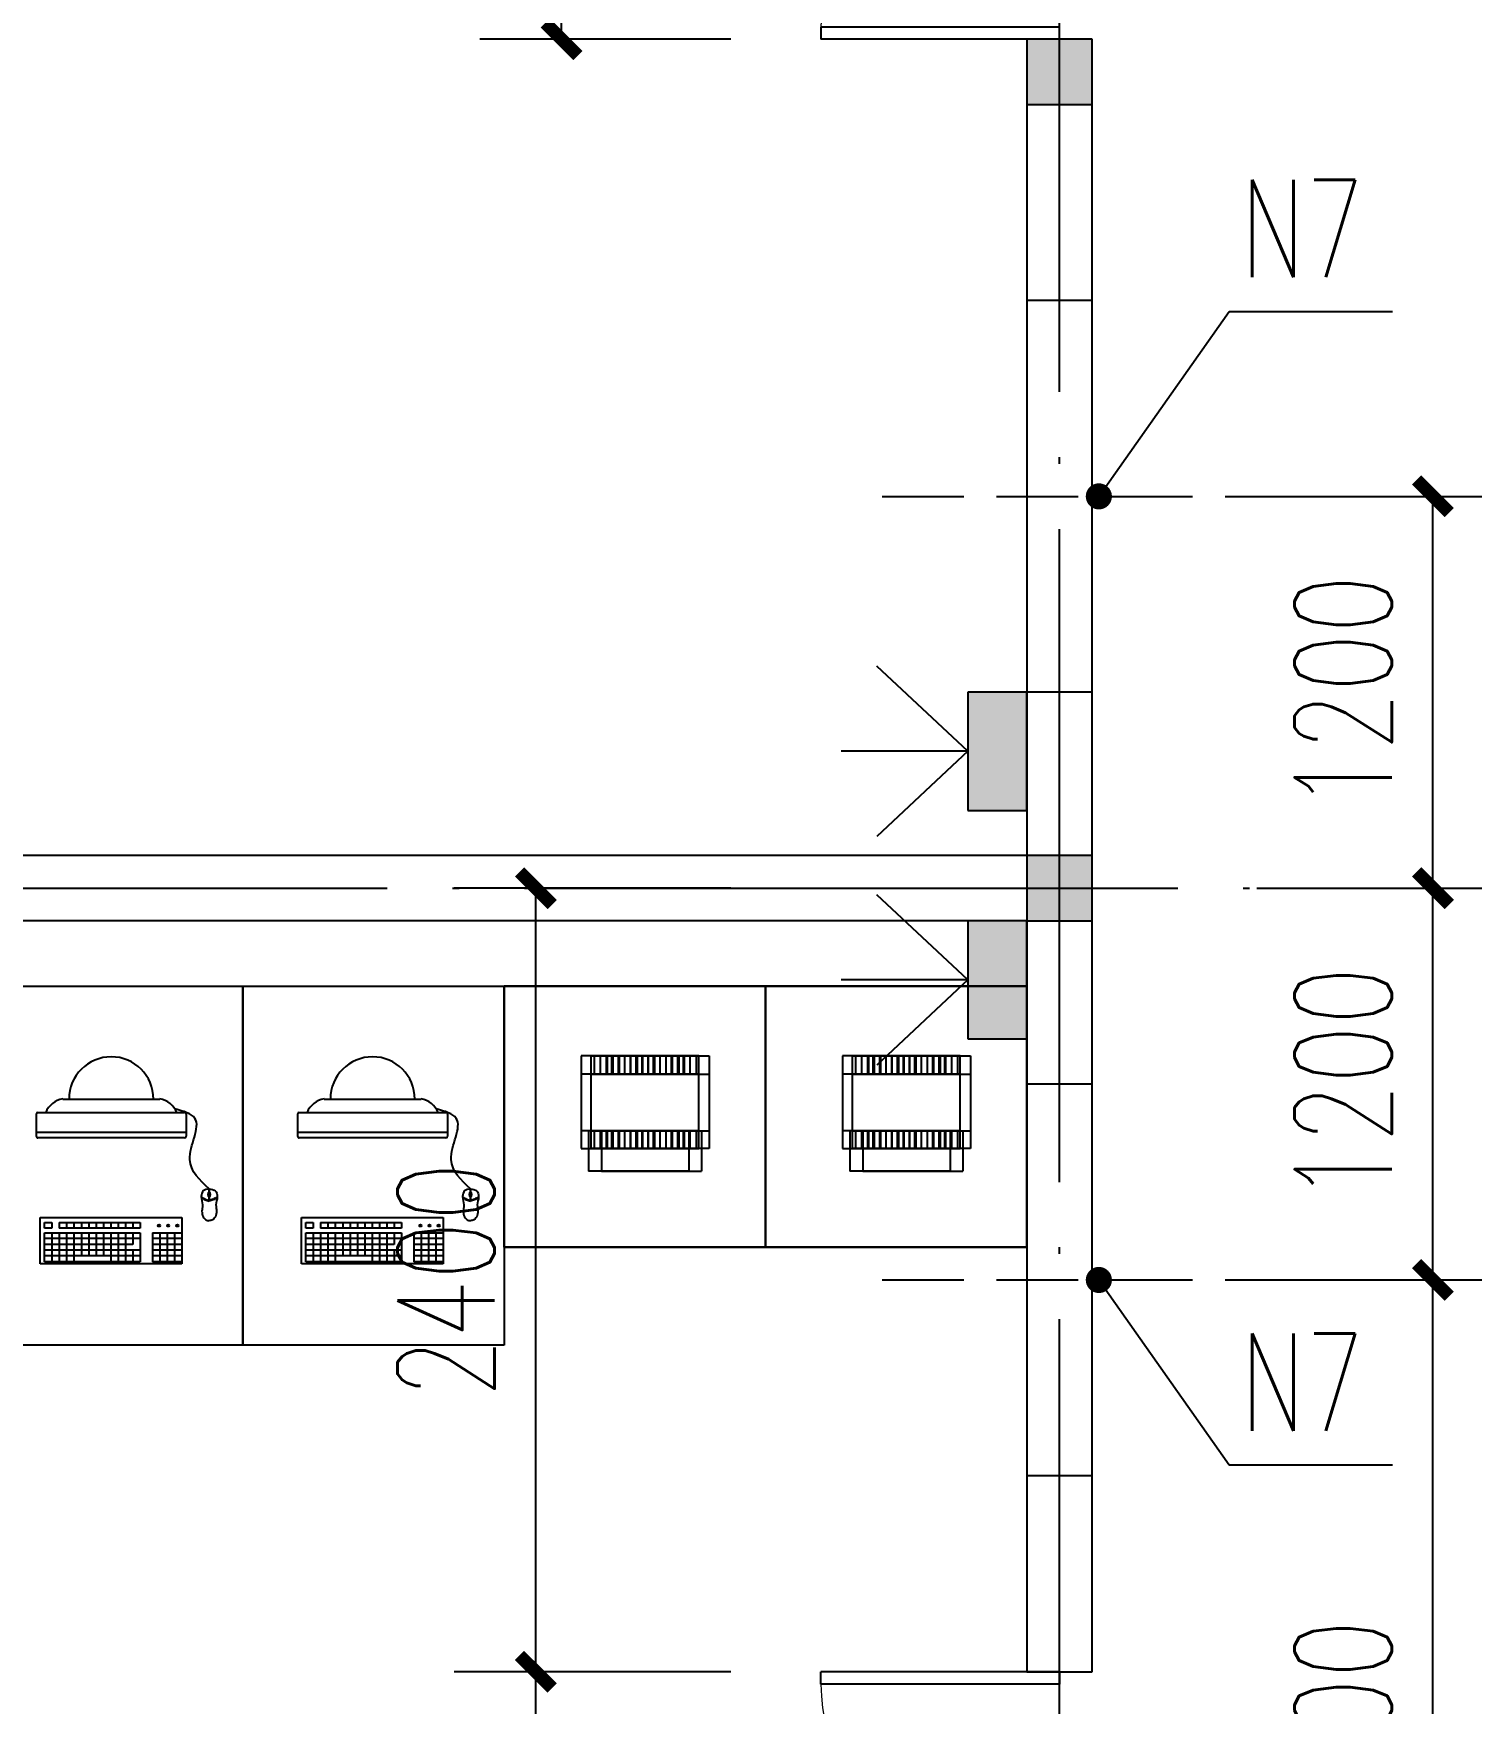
# Model space of a CAD drawing. Extents: x -93062 to 326984, y -142534 to 91021.
# Drawn here: x 33277 to 37679, y 51375 to 56490 of the extents above; entities that cross this region are included whole.
import ezdxf

# ---------------------------------------------------------------- set-up
doc = ezdxf.new("R2010")
doc.units = 0
doc.header["$LTSCALE"] = 1000
doc.header["$MEASUREMENT"] = 0
doc.linetypes.add('DASH', pattern=[0.35, 0.25, -0.1])
doc.linetypes.add('DOTE', pattern=[2.42, 2, -0.2, 0.02, -0.2])
doc.layers.get('0').update_dxf_attribs({"color": 8})
doc.layers.get('Defpoints').update_dxf_attribs({"color": 8})
for name, color, linetype in [('-人员定位', 6, 'Continuous'), ('CENTRE LINE', 8, 'DOTE'), ('COLUMN', 8, 'Continuous'), ('DOTE', 8, 'DOTE'), ('EQUIPMENT', 8, 'Continuous'), ('HOLE', 8, 'Continuous'), ('PUB_DIM', 8, 'Continuous'), ('PUB_HATCH', 8, 'Continuous'), ('PUB_TEXT', 8, 'Continuous'), ('WALL', 8, 'Continuous'), ('WINDOW', 8, 'Continuous'), ('WINDOW_TEXT', 8, 'Continuous')]:
    doc.layers.add(name, color=color, linetype=linetype)
doc.styles.add('_TCH_DIM', font='SIMPLEX', dxfattribs={"bigfont": 'GBCBIG'})
doc.styles.add('_TCH_DIM_T3', font='SIMPLEX', dxfattribs={"width": 0.705882, "bigfont": 'GBCBIG'})
doc.styles.add('_TCH_WINDOW', font='SIMPLEX', dxfattribs={"bigfont": 'GBCBIG'})
doc.dimstyles.new('_TCH_ARCH&&100', dxfattribs={"dimtxt": 297.5, "dimasz": 100, "dimexe": 250, "dimexo": 300, "dimgap": 126.25, "dimtad": 1, "dimdec": 0, "dimzin": 0, "dimdsep": 46, "dimtxsty": '_TCH_DIM_T3', "dimblk": 'ARCHTICK', "dimcen": 0.09, "dimazin": 2, "dimtfac": 1, "dimtdec": 0, "dimtix": 1, "dimtmove": 2, "dimatfit": 3, "dimfxl": 1, "dimtolj": 1, "dimtzin": 0, "dimarcsym": 0})

# ---------------------------------------------------------------- blocks, each defined once
blk = doc.blocks.new('A$C31CF031A')
at = {"layer": 'EQUIPMENT', "ltscale": 100}
for p, q in [((7250, 6700), (8050, 6700)), ((8050, 5600), (8050, 6700)), ((8050, 6700), (8850, 6700)), ((8050, 6700), (8050, 5600)), ((8850, 6700), (8850, 5600)), ((8050, 5600), (7250, 5600)), ((8850, 5600), (8050, 5600))]:
    blk.add_line(p, q, dxfattribs=at)
at = {"layer": 'EQUIPMENT'}
for p, q in [((8850, 5900), (8850, 6700)), ((8850, 6700), (9650, 6700)), ((9650, 6700), (8850, 6700)), ((8850, 6700), (8850, 5900)), ((9650, 5900), (9650, 6700)), ((9650, 6700), (10450, 6700)), ((10450, 6700), (9650, 6700)), ((9650, 6700), (9650, 5900)), ((9650, 6700), (9650, 5900)), ((9650, 5900), (9650, 6700)), ((10450, 6700), (10450, 5900)), ((10450, 5900), (10450, 6700)), ((9085.5, 6486.2), (9085.5, 6202.6)), ((9445.9, 6486.2), (9085.5, 6486.2)), ((9116.3, 6202.6), (9116.3, 6486.2)), ((9116.3, 6486.2), (9476.6, 6486.2)), ((9124.6, 6485.1), (9124.6, 6430.8)), ((9143.8, 6485.1), (9143.8, 6430.8)), ((9161.7, 6485.1), (9161.7, 6430.8)), ((9164.4, 6485.1), (9164.4, 6430.8)), ((9178.3, 6485.1), (9178.3, 6430.8)), ((9182.3, 6485.1), (9182.3, 6430.8)), ((9198.7, 6485.1), (9198.7, 6430.8)), ((9201.4, 6485.1), (9201.4, 6430.8)), ((9217.8, 6485.1), (9217.8, 6430.8)), ((9218, 6485.1), (9218, 6430.8)), ((9235.7, 6485.1), (9235.7, 6430.8)), ((9235.9, 6485.1), (9235.9, 6430.8)), ((9252.3, 6485.1), (9252.3, 6430.8)), ((9256.3, 6485.1), (9256.3, 6430.8)), ((9271.4, 6485.1), (9271.4, 6430.8)), ((9272.9, 6485.1), (9272.9, 6430.8)), ((9289.3, 6485.1), (9289.3, 6430.8)), ((9290.7, 6485.1), (9290.7, 6430.8)), ((9305.9, 6485.1), (9305.9, 6430.8)), ((9309.9, 6485.1), (9309.9, 6430.8)), ((9326.3, 6485.1), (9326.3, 6430.8)), ((9326.5, 6485.1), (9326.5, 6430.8)), ((9344.2, 6485.1), (9344.2, 6430.8)), ((9344.4, 6485.1), (9344.4, 6430.8)), ((9360.8, 6485.1), (9360.8, 6430.8)), ((9363.5, 6485.1), (9363.5, 6430.8)), ((9379.9, 6485.1), (9379.9, 6430.8)), ((9383.9, 6485.1), (9383.9, 6430.8)), ((9397.8, 6485.1), (9397.8, 6430.8)), ((9400.5, 6485.1), (9400.5, 6430.8)), ((9418.4, 6485.1), (9418.4, 6430.8)), ((9437.5, 6485.1), (9437.5, 6430.8)), ((9445.9, 6202.6), (9445.9, 6486.2)), ((9476.6, 6486.2), (9476.6, 6202.6)), ((9885.5, 6486.2), (9885.5, 6202.6)), ((10245.9, 6486.2), (9885.5, 6486.2)), ((9916.3, 6202.6), (9916.3, 6486.2)), ((9916.3, 6486.2), (10276.6, 6486.2)), ((9924.6, 6485.1), (9924.6, 6430.8)), ((9943.8, 6485.1), (9943.8, 6430.8)), ((9961.7, 6485.1), (9961.7, 6430.8)), ((9964.4, 6485.1), (9964.4, 6430.8)), ((9978.3, 6485.1), (9978.3, 6430.8)), ((9982.3, 6485.1), (9982.3, 6430.8)), ((9998.7, 6485.1), (9998.7, 6430.8)), ((10001.4, 6485.1), (10001.4, 6430.8)), ((10017.8, 6485.1), (10017.8, 6430.8)), ((10018, 6485.1), (10018, 6430.8)), ((10035.7, 6485.1), (10035.7, 6430.8)), ((10035.9, 6485.1), (10035.9, 6430.8)), ((10052.3, 6485.1), (10052.3, 6430.8)), ((10056.3, 6485.1), (10056.3, 6430.8)), ((10071.4, 6485.1), (10071.4, 6430.8)), ((10072.9, 6485.1), (10072.9, 6430.8)), ((10089.3, 6485.1), (10089.3, 6430.8)), ((10090.7, 6485.1), (10090.7, 6430.8)), ((10105.9, 6485.1), (10105.9, 6430.8)), ((10109.9, 6485.1), (10109.9, 6430.8)), ((10126.3, 6485.1), (10126.3, 6430.8)), ((10126.5, 6485.1), (10126.5, 6430.8)), ((10144.2, 6485.1), (10144.2, 6430.8)), ((10144.4, 6485.1), (10144.4, 6430.8)), ((10160.8, 6485.1), (10160.8, 6430.8)), ((10163.5, 6485.1), (10163.5, 6430.8)), ((10179.9, 6485.1), (10179.9, 6430.8)), ((10183.9, 6485.1), (10183.9, 6430.8)), ((10197.8, 6485.1), (10197.8, 6430.8)), ((10200.5, 6485.1), (10200.5, 6430.8)), ((10218.4, 6485.1), (10218.4, 6430.8)), ((10237.5, 6485.1), (10237.5, 6430.8)), ((10245.9, 6202.6), (10245.9, 6486.2)), ((10276.6, 6486.2), (10276.6, 6202.6)), ((9445.9, 6430.5), (9085.5, 6430.5)), ((9116.3, 6430.5), (9476.6, 6430.5)), ((10245.9, 6430.5), (9885.5, 6430.5)), ((9916.3, 6430.5), (10276.6, 6430.5)), ((7498.3, 6354.2), (7795.3, 6354.2)), ((8298.3, 6354.2), (8595.3, 6354.2)), ((7417.1, 6307.9), (7417.1, 6240.3)), ((7422.1, 6312.9), (7871.4, 6312.9)), ((7876.4, 6307.9), (7876.4, 6240.3)), ((8217.1, 6307.9), (8217.1, 6240.3)), ((8222.1, 6312.9), (8671.4, 6312.9)), ((8676.4, 6307.9), (8676.4, 6240.3)), ((7417.1, 6252.2), (7876.4, 6252.2)), ((8217.1, 6252.2), (8676.4, 6252.2)), ((9445.9, 6257), (9085.5, 6257)), ((9108.1, 6257), (9108.1, 6133.7)), ((9116.3, 6257), (9476.6, 6257)), ((9124.6, 6257), (9124.6, 6202.6)), ((9143.8, 6257), (9143.8, 6202.6)), ((9147.8, 6257), (9147.8, 6133.7)), ((9161.7, 6257), (9161.7, 6202.6)), ((9164.4, 6257), (9164.4, 6202.6)), ((9178.3, 6257), (9178.3, 6202.6)), ((9182.3, 6257), (9182.3, 6202.6)), ((9198.7, 6257), (9198.7, 6202.6)), ((9201.4, 6257), (9201.4, 6202.6)), ((9217.8, 6257), (9217.8, 6202.6)), ((9218, 6257), (9218, 6202.6)), ((9235.7, 6257), (9235.7, 6202.6)), ((9235.9, 6257), (9235.9, 6202.6)), ((9252.3, 6257), (9252.3, 6202.6)), ((9256.3, 6257), (9256.3, 6202.6)), ((9271.4, 6257), (9271.4, 6202.6)), ((9272.9, 6257), (9272.9, 6202.6)), ((9289.3, 6257), (9289.3, 6202.6)), ((9290.7, 6257), (9290.7, 6202.6)), ((9305.9, 6257), (9305.9, 6202.6)), ((9309.9, 6257), (9309.9, 6202.6)), ((9326.3, 6257), (9326.3, 6202.6)), ((9326.5, 6257), (9326.5, 6202.6)), ((9344.2, 6257), (9344.2, 6202.6)), ((9344.4, 6257), (9344.4, 6202.6)), ((9360.8, 6257), (9360.8, 6202.6)), ((9363.5, 6257), (9363.5, 6202.6)), ((9379.9, 6257), (9379.9, 6202.6)), ((9383.9, 6257), (9383.9, 6202.6)), ((9397.8, 6257), (9397.8, 6202.6)), ((9400.5, 6257), (9400.5, 6202.6)), ((9414.4, 6257), (9414.4, 6133.7)), ((9418.4, 6257), (9418.4, 6202.6)), ((9437.5, 6257), (9437.5, 6202.6)), ((9454.1, 6257), (9454.1, 6133.7)), ((10245.9, 6257), (9885.5, 6257)), ((9908.1, 6257), (9908.1, 6133.7)), ((9916.3, 6257), (10276.6, 6257)), ((9924.6, 6257), (9924.6, 6202.6)), ((9943.8, 6257), (9943.8, 6202.6)), ((9947.8, 6257), (9947.8, 6133.7)), ((9961.7, 6257), (9961.7, 6202.6)), ((9964.4, 6257), (9964.4, 6202.6)), ((9978.3, 6257), (9978.3, 6202.6)), ((9982.3, 6257), (9982.3, 6202.6)), ((9998.7, 6257), (9998.7, 6202.6)), ((10001.4, 6257), (10001.4, 6202.6)), ((10017.8, 6257), (10017.8, 6202.6)), ((10018, 6257), (10018, 6202.6)), ((10035.7, 6257), (10035.7, 6202.6)), ((10035.9, 6257), (10035.9, 6202.6)), ((10052.3, 6257), (10052.3, 6202.6)), ((10056.3, 6257), (10056.3, 6202.6)), ((10071.4, 6257), (10071.4, 6202.6)), ((10072.9, 6257), (10072.9, 6202.6)), ((10089.3, 6257), (10089.3, 6202.6)), ((10090.7, 6257), (10090.7, 6202.6)), ((10105.9, 6257), (10105.9, 6202.6)), ((10109.9, 6257), (10109.9, 6202.6)), ((10126.3, 6257), (10126.3, 6202.6)), ((10126.5, 6257), (10126.5, 6202.6)), ((10144.2, 6257), (10144.2, 6202.6)), ((10144.4, 6257), (10144.4, 6202.6)), ((10160.8, 6257), (10160.8, 6202.6)), ((10163.5, 6257), (10163.5, 6202.6)), ((10179.9, 6257), (10179.9, 6202.6)), ((10183.9, 6257), (10183.9, 6202.6)), ((10197.8, 6257), (10197.8, 6202.6)), ((10200.5, 6257), (10200.5, 6202.6)), ((10214.4, 6257), (10214.4, 6133.7)), ((10218.4, 6257), (10218.4, 6202.6)), ((10237.5, 6257), (10237.5, 6202.6)), ((10254.1, 6257), (10254.1, 6133.7)), ((7871.4, 6235.3), (7422.1, 6235.3)), ((8671.4, 6235.3), (8222.1, 6235.3)), ((9085.5, 6202.6), (9445.9, 6202.6)), ((9476.6, 6202.6), (9116.3, 6202.6)), ((9885.5, 6202.6), (10245.9, 6202.6)), ((10276.6, 6202.6), (9916.3, 6202.6)), ((9414.4, 6133.7), (9108.1, 6133.7)), ((9147.8, 6133.7), (9454.1, 6133.7)), ((10214.4, 6133.7), (9908.1, 6133.7)), ((9947.8, 6133.7), (10254.1, 6133.7)), ((7946.2, 6070), (7946.2, 6078.5)), ((7946.2, 6043.5), (7946.2, 6053.3)), ((7947.2, 6070), (7947.2, 6078.5)), ((7947.2, 6043.5), (7947.2, 6053.3)), ((8746.2, 6070), (8746.2, 6078.5)), ((8746.2, 6043.5), (8746.2, 6053.3)), ((8747.2, 6070), (8747.2, 6078.5)), ((8747.2, 6043.5), (8747.2, 6053.3)), ((7428.8, 5991.8), (7863.3, 5991.8)), ((7428.8, 5849.1), (7428.8, 5991.8)), ((7863.3, 5991.8), (7863.3, 5849.1)), ((8228.8, 5991.8), (8663.3, 5991.8)), ((8228.8, 5849.1), (8228.8, 5991.8)), ((8663.3, 5991.8), (8663.3, 5849.1)), ((7442.6, 5944.5), (7735.6, 5944.5)), ((7442.6, 5855.7), (7442.6, 5944.5)), ((7442.7, 5958.3), (7442.7, 5976.1)), ((7442.7, 5976.1), (7465.1, 5976.1)), ((7465.1, 5958.3), (7442.7, 5958.3)), ((7465.1, 5976.1), (7465.1, 5958.3)), ((7465.1, 5944.5), (7465.1, 5855.7)), ((7487.6, 5976.1), (7487.6, 5958.3)), ((7487.6, 5976.1), (7735.6, 5976.1)), ((7735.6, 5958.3), (7487.6, 5958.3)), ((7487.6, 5944.5), (7487.6, 5855.7)), ((7510.2, 5976.1), (7510.2, 5958.3)), ((7510.2, 5944.5), (7510.2, 5855.7)), ((7532.7, 5976.1), (7532.7, 5958.3)), ((7532.7, 5944.5), (7532.7, 5855.7)), ((7555.3, 5976.1), (7555.3, 5958.3)), ((7555.3, 5944.5), (7555.3, 5873.4)), ((7577.8, 5976.1), (7577.8, 5958.3)), ((7577.8, 5944.5), (7577.8, 5873.4)), ((7600.4, 5976.1), (7600.4, 5958.3)), ((7600.4, 5944.5), (7600.4, 5873.4)), ((7622.9, 5976.1), (7622.9, 5958.3)), ((7622.9, 5944.5), (7622.9, 5873.4)), ((7645.4, 5976.1), (7645.4, 5958.3)), ((7645.4, 5944.5), (7645.4, 5855.7)), ((7668, 5976.1), (7668, 5958.3)), ((7668, 5944.5), (7668, 5855.7)), ((7735.6, 5958.3), (7680.3, 5958.3)), ((7690.5, 5976.1), (7690.5, 5958.3)), ((7690.5, 5944.5), (7690.5, 5855.7)), ((7713.1, 5976.1), (7713.1, 5958.3)), ((7713.1, 5944.5), (7713.1, 5908.9)), ((7735.6, 5976.1), (7735.6, 5958.3)), ((7735.6, 5976.1), (7735.6, 5958.3)), ((7735.6, 5944.5), (7735.6, 5855.7)), ((7735.6, 5944.5), (7735.6, 5855.7)), ((7735.6, 5944.5), (7735.6, 5855.7)), ((7773.1, 5944.5), (7863.3, 5944.5)), ((7773.1, 5944.5), (7773.1, 5855.7)), ((7773.1, 5944.5), (7863.3, 5944.5)), ((7795.7, 5944.5), (7795.7, 5855.7)), ((7818.2, 5944.5), (7818.2, 5855.7)), ((7840.8, 5944.5), (7840.8, 5855.7)), ((7863.3, 5944.5), (7863.3, 5855.7)), ((7863.3, 5944.5), (7863.3, 5855.7)), ((8242.6, 5944.5), (8535.6, 5944.5)), ((8242.6, 5855.7), (8242.6, 5944.5)), ((8242.7, 5958.3), (8242.7, 5976.1)), ((8242.7, 5976.1), (8265.1, 5976.1)), ((8265.1, 5958.3), (8242.7, 5958.3)), ((8265.1, 5976.1), (8265.1, 5958.3)), ((8265.1, 5944.5), (8265.1, 5855.7)), ((8287.6, 5976.1), (8287.6, 5958.3)), ((8287.6, 5976.1), (8535.6, 5976.1)), ((8535.6, 5958.3), (8287.6, 5958.3)), ((8287.6, 5944.5), (8287.6, 5855.7)), ((8310.2, 5976.1), (8310.2, 5958.3)), ((8310.2, 5944.5), (8310.2, 5855.7)), ((8332.7, 5976.1), (8332.7, 5958.3)), ((8332.7, 5944.5), (8332.7, 5855.7)), ((8355.3, 5976.1), (8355.3, 5958.3)), ((8355.3, 5944.5), (8355.3, 5873.4)), ((8377.8, 5976.1), (8377.8, 5958.3)), ((8377.8, 5944.5), (8377.8, 5873.4)), ((8400.4, 5976.1), (8400.4, 5958.3)), ((8400.4, 5944.5), (8400.4, 5873.4)), ((8422.9, 5976.1), (8422.9, 5958.3)), ((8422.9, 5944.5), (8422.9, 5873.4)), ((8445.4, 5976.1), (8445.4, 5958.3)), ((8445.4, 5944.5), (8445.4, 5855.7)), ((8468, 5976.1), (8468, 5958.3)), ((8468, 5944.5), (8468, 5855.7)), ((8535.6, 5958.3), (8480.3, 5958.3)), ((8490.5, 5976.1), (8490.5, 5958.3)), ((8490.5, 5944.5), (8490.5, 5855.7)), ((8513.1, 5976.1), (8513.1, 5958.3)), ((8513.1, 5944.5), (8513.1, 5908.9)), ((8535.6, 5976.1), (8535.6, 5958.3)), ((8535.6, 5976.1), (8535.6, 5958.3)), ((8535.6, 5944.5), (8535.6, 5855.7)), ((8535.6, 5944.5), (8535.6, 5855.7)), ((8535.6, 5944.5), (8535.6, 5855.7)), ((8573.1, 5944.5), (8663.3, 5944.5)), ((8573.1, 5944.5), (8573.1, 5855.7)), ((8573.1, 5944.5), (8663.3, 5944.5)), ((8595.7, 5944.5), (8595.7, 5855.7)), ((8618.2, 5944.5), (8618.2, 5855.7)), ((8640.8, 5944.5), (8640.8, 5855.7)), ((8663.3, 5944.5), (8663.3, 5855.7)), ((8663.3, 5944.5), (8663.3, 5855.7)), ((7735.6, 5926.7), (7442.6, 5926.7)), ((7713.1, 5908.9), (7442.6, 5908.9)), ((7735.6, 5891.2), (7442.6, 5891.2)), ((7713.1, 5891.2), (7713.1, 5855.7)), ((7863.3, 5926.7), (7773.1, 5926.7)), ((7863.3, 5908.9), (7773.1, 5908.9)), ((7863.3, 5891.2), (7773.1, 5891.2)), ((8535.6, 5926.7), (8242.6, 5926.7)), ((8513.1, 5908.9), (8242.6, 5908.9)), ((8535.6, 5891.2), (8242.6, 5891.2)), ((8513.1, 5891.2), (8513.1, 5855.7)), ((8663.3, 5926.7), (8573.1, 5926.7)), ((8663.3, 5908.9), (8573.1, 5908.9)), ((8663.3, 5891.2), (8573.1, 5891.2)), ((9650, 5900), (8850, 5900)), ((8850, 5900), (9650, 5900)), ((10450, 5900), (9650, 5900)), ((9650, 5900), (10450, 5900)), ((7863.3, 5849.1), (7428.8, 5849.1)), ((7735.6, 5873.4), (7442.6, 5873.4)), ((7735.6, 5855.7), (7442.6, 5855.7)), ((7863.3, 5873.4), (7773.1, 5873.4)), ((7863.3, 5855.7), (7773.1, 5855.7)), ((8663.3, 5849.1), (8228.8, 5849.1)), ((8535.6, 5873.4), (8242.6, 5873.4)), ((8535.6, 5855.7), (8242.6, 5855.7)), ((8663.3, 5873.4), (8573.1, 5873.4)), ((8663.3, 5855.7), (8573.1, 5855.7))]:
    blk.add_line(p, q, dxfattribs=at)
for centre in [(7793, 5966.4), (7821.1, 5966.4), (7849.1, 5966.4), (8593, 5966.4), (8621.1, 5966.4), (8649.1, 5966.4)]:
    blk.add_circle(centre, 3.1, dxfattribs=at)
for centre, radius, start, end in [((7646.8, 6354.2), 129.3, 0.0037, 180.0037), ((8446.8, 6354.2), 129.3, 0.0037, 180.0037), ((7507.6, 6289.2), 65.7, 98.0752, 158.8803), ((7786, 6289.2), 65.7, 21.1197, 81.9248), ((8307.6, 6289.2), 65.7, 98.0752, 158.8803), ((8586, 6289.2), 65.7, 21.1197, 81.9248), ((7422.1, 6307.9), 5, 90, 180), ((7871.4, 6307.9), 5, 0, 90), ((8222.1, 6307.9), 5, 90, 180), ((8671.4, 6307.9), 5, 0, 90), ((7422.1, 6240.3), 5, 180, 270.0037), ((7871.4, 6240.3), 5, 270.0037, 0), ((8222.1, 6240.3), 5, 180, 270.0037), ((8671.4, 6240.3), 5, 270.0037, 0)]:
    blk.add_arc(centre, radius, start, end, dxfattribs=at)
for centre, major_axis in [((7946.7, 6061.6), (0, 8.48)), ((7946.7, 6061.6), (0, 3.81)), ((8746.7, 6061.6), (0, 8.48)), ((8746.7, 6061.6), (0, 3.81))]:
    blk.add_ellipse(centre, major_axis=major_axis, ratio=0.331977, dxfattribs=at)
for points in [[(7946.7, 6078.6), (7887.2, 6169.2), (7902.9, 6295), (7841.9, 6323.7)], [(8746.7, 6078.6), (8687.2, 6169.2), (8702.9, 6295), (8641.9, 6323.7)], [(7946.7, 6078.6), (7928.4, 6072.9), (7922.4, 6055.7), (7926.1, 6029.8), (7924.9, 6015.6), (7926.3, 5997.6), (7936.4, 5984.3), (7946.7, 5981.1)], [(7922.4, 6054.7), (7934.6, 6047.5), (7946.2, 6043.5)], [(7922.4, 6052.4), (7934.6, 6045.2), (7946.7, 6041.1)], [(7946.7, 6078.6), (7965.1, 6072.9), (7971.1, 6055.7), (7967.4, 6029.8), (7968.6, 6015.6), (7967.2, 5997.6), (7957, 5984.3), (7946.7, 5981.1)], [(7971, 6052.4), (7958.9, 6045.2), (7946.7, 6041.1)], [(7971, 6054.7), (7958.9, 6047.5), (7947.2, 6043.5)], [(8746.7, 6078.6), (8728.4, 6072.9), (8722.4, 6055.7), (8726.1, 6029.8), (8724.9, 6015.6), (8726.3, 5997.6), (8736.4, 5984.3), (8746.7, 5981.1)], [(8722.4, 6054.7), (8734.6, 6047.5), (8746.2, 6043.5)], [(8722.4, 6052.4), (8734.6, 6045.2), (8746.7, 6041.1)], [(8746.7, 6078.6), (8765.1, 6072.9), (8771.1, 6055.7), (8767.4, 6029.8), (8768.6, 6015.6), (8767.2, 5997.6), (8757, 5984.3), (8746.7, 5981.1)], [(8771, 6052.4), (8758.9, 6045.2), (8746.7, 6041.1)], [(8771, 6054.7), (8758.9, 6047.5), (8747.2, 6043.5)]]:
    blk.add_spline(points, degree=3, dxfattribs=at)
blk = doc.blocks.new('_ArchTick')
at = {"color": 0, "linetype": 'ByBlock', "const_width": 0.4}
blk.add_lwpolyline([(-0.5, -0.5), (0.5, 0.5)], dxfattribs=at)
blk = doc.blocks.new('*D416')
at = {"layer": 'Defpoints', "color": 0, "transparency": 16777216}
for p in [(36722.2, 55072.1), (37561.1, 55072.1), (36722.2, 53872.1)]:
    blk.add_point(p, dxfattribs=at)
at = {"layer": 'HOLE', "color": 0, "lineweight": -2, "transparency": 16777216}
for p, q in [((37022.2, 55072.1), (37811.1, 55072.1)), ((37561.1, 53872.1), (37561.1, 55072.1)), ((37022.2, 53872.1), (37811.1, 53872.1))]:
    blk.add_line(p, q, dxfattribs=at)
at = {"layer": 'HOLE', "color": 0, "lineweight": -2, "transparency": 16777216, "xscale": 100, "yscale": 100, "zscale": 100}
for p, rotation in [((37561.1, 55072.1), 90), ((37561.1, 53872.1), 270)]:
    blk.add_blockref('_ArchTick', p, dxfattribs=dict(at, rotation=rotation))
at = {"layer": 'HOLE', "color": 0, "transparency": 16777216, "insert": (37286.1, 54472.1), "char_height": 297.5, "attachment_point": 5, "rotation": 90, "style": '_TCH_DIM_T3'}
blk.add_mtext('\\A1;1200', dxfattribs=at)
blk = doc.blocks.new('*D417')
at = {"layer": 'Defpoints', "color": 0, "transparency": 16777216}
for p in [(36722.2, 53872.1), (37561.1, 53872.1), (36722.2, 52672.1)]:
    blk.add_point(p, dxfattribs=at)
at = {"layer": 'HOLE', "color": 0, "lineweight": -2, "transparency": 16777216}
for p, q in [((37022.2, 53872.1), (37811.1, 53872.1)), ((37561.1, 52672.1), (37561.1, 53872.1)), ((37022.2, 52672.1), (37811.1, 52672.1))]:
    blk.add_line(p, q, dxfattribs=at)
at = {"layer": 'HOLE', "color": 0, "lineweight": -2, "transparency": 16777216, "xscale": 100, "yscale": 100, "zscale": 100}
for p, rotation in [((37561.1, 53872.1), 90), ((37561.1, 52672.1), 270)]:
    blk.add_blockref('_ArchTick', p, dxfattribs=dict(at, rotation=rotation))
at = {"layer": 'HOLE', "color": 0, "transparency": 16777216, "insert": (37286.1, 53272.1), "char_height": 297.5, "attachment_point": 5, "rotation": 90, "style": '_TCH_DIM_T3'}
blk.add_mtext('\\A1;1200', dxfattribs=at)
blk = doc.blocks.new('*D418')
at = {"layer": 'Defpoints', "color": 0, "transparency": 16777216}
for p in [(36722.2, 52672.1), (37561.1, 52672.1), (36722.2, 49872.1)]:
    blk.add_point(p, dxfattribs=at)
at = {"layer": 'HOLE', "color": 0, "lineweight": -2, "transparency": 16777216}
for p, q in [((37022.2, 52672.1), (37811.1, 52672.1)), ((37561.1, 49872.1), (37561.1, 52672.1)), ((37022.2, 49872.1), (37811.1, 49872.1))]:
    blk.add_line(p, q, dxfattribs=at)
at = {"layer": 'HOLE', "color": 0, "lineweight": -2, "transparency": 16777216, "xscale": 100, "yscale": 100, "zscale": 100}
for p, rotation in [((37561.1, 52672.1), 90), ((37561.1, 49872.1), 270)]:
    blk.add_blockref('_ArchTick', p, dxfattribs=dict(at, rotation=rotation))
at = {"layer": 'HOLE', "color": 0, "transparency": 16777216, "insert": (37286.1, 51272.1), "char_height": 297.5, "attachment_point": 5, "rotation": 90, "style": '_TCH_DIM_T3'}
blk.add_mtext('\\A1;2800', dxfattribs=at)
blk = doc.blocks.new('*D1364')
at = {"layer": 'Defpoints', "color": 0, "transparency": 16777216}
for p in [(34815, 51472.1), (35711.8, 51472.1), (35711.8, 49972.1)]:
    blk.add_point(p, dxfattribs=at)
at = {"layer": 'PUB_DIM', "color": 0, "lineweight": -2, "transparency": 16777216}
for p, q in [((35411.8, 51472.1), (34565, 51472.1)), ((34815, 49972.1), (34815, 51472.1)), ((35411.8, 49972.1), (34565, 49972.1))]:
    blk.add_line(p, q, dxfattribs=at)
at = {"layer": 'PUB_DIM', "color": 0, "lineweight": -2, "transparency": 16777216, "xscale": 100, "yscale": 100, "zscale": 100}
for p, rotation in [((34815, 51472.1), 90), ((34815, 49972.1), 270)]:
    blk.add_blockref('_ArchTick', p, dxfattribs=dict(at, rotation=rotation))
at = {"layer": 'PUB_DIM', "color": 0, "transparency": 16777216, "insert": (34540, 50722.1), "char_height": 297.5, "attachment_point": 5, "rotation": 90, "style": '_TCH_DIM_T3'}
blk.add_mtext('\\A1;1500', dxfattribs=at)
blk = doc.blocks.new('*D1365')
at = {"layer": 'Defpoints', "color": 0, "transparency": 16777216}
for p in [(34815, 53872.1), (35711.8, 53872.1), (35711.8, 51472.1)]:
    blk.add_point(p, dxfattribs=at)
at = {"layer": 'PUB_DIM', "color": 0, "lineweight": -2, "transparency": 16777216}
for p, q in [((35411.8, 53872.1), (34565, 53872.1)), ((34815, 51472.1), (34815, 53872.1)), ((35411.8, 51472.1), (34565, 51472.1))]:
    blk.add_line(p, q, dxfattribs=at)
at = {"layer": 'PUB_DIM', "color": 0, "lineweight": -2, "transparency": 16777216, "xscale": 100, "yscale": 100, "zscale": 100}
for p, rotation in [((34815, 53872.1), 90), ((34815, 51472.1), 270)]:
    blk.add_blockref('_ArchTick', p, dxfattribs=dict(at, rotation=rotation))
at = {"layer": 'PUB_DIM', "color": 0, "transparency": 16777216, "insert": (34540, 52672.1), "char_height": 297.5, "attachment_point": 5, "rotation": 90, "style": '_TCH_DIM_T3'}
blk.add_mtext('\\A1;2400', dxfattribs=at)
blk = doc.blocks.new('*D1366')
at = {"layer": 'Defpoints', "color": 0, "transparency": 16777216}
for p in [(34893.9, 57972.1), (35711.8, 57972.1), (35711.8, 56472.1)]:
    blk.add_point(p, dxfattribs=at)
at = {"layer": 'PUB_DIM', "color": 0, "lineweight": -2, "transparency": 16777216}
for p, q in [((35411.8, 57972.1), (34643.9, 57972.1)), ((34893.9, 56472.1), (34893.9, 57972.1)), ((35411.8, 56472.1), (34643.9, 56472.1))]:
    blk.add_line(p, q, dxfattribs=at)
at = {"layer": 'PUB_DIM', "color": 0, "lineweight": -2, "transparency": 16777216, "xscale": 100, "yscale": 100, "zscale": 100}
for p, rotation in [((34893.9, 57972.1), 90), ((34893.9, 56472.1), 270)]:
    blk.add_blockref('_ArchTick', p, dxfattribs=dict(at, rotation=rotation))
at = {"layer": 'PUB_DIM', "color": 0, "transparency": 16777216, "insert": (34618.9, 57222.1), "char_height": 297.5, "attachment_point": 5, "rotation": 90, "style": '_TCH_DIM_T3'}
blk.add_mtext('\\A1;1500', dxfattribs=at)
blk = doc.blocks.new('$DorLib2D$00000002')
for p, q in [((-0.5, 0), (-0.5, 0.4875)), ((-0.475, 0.4875), (-0.5, 0.4875)), ((-0.475, 0), (-0.475, 0.4875)), ((0.475, 0), (0.475, 0.4875)), ((0.475, 0.4875), (0.5, 0.4875)), ((0.5, 0), (0.5, 0.4875)), ((-0.5, 0), (-0.475, 0)), ((0.5, 0), (0.475, 0))]:
    blk.add_line(p, q)
at = {"lineweight": 13}
for centre, start, end in [((-0.4875, 0), 0, 88.5307), ((0.4875, 0), 91.4693, 180)]:
    blk.add_arc(centre, 0.4875, start, end, dxfattribs=at)
blk = doc.blocks.new('定位基站')
at = {"layer": '-人员定位', "ltscale": 0.01}
h = blk.add_hatch(color=256, dxfattribs=at)
h.dxf.hatch_style = 1
h.paths.add_polyline_path([(406524, 477798), (406524, 477617.1), (406162.1, 477617.1), (406162.1, 477798)])
at = {"layer": '-人员定位', "color": 6}
for p, q in [((406343, 477798), (406343, 478186.1)), ((406343, 477798), (406082.2, 478076.6)), ((406343, 477798), (406603.9, 478076.6)), ((406343, 477995.5), (406343, 477995.5)), ((406162.1, 477798), (406524, 477798)), ((406162.1, 477617.1), (406162.1, 477798)), ((406524, 477798), (406524, 477617.1)), ((406524, 477617.1), (406162.1, 477617.1))]:
    blk.add_line(p, q, dxfattribs=at)
for p in [(406343, 477798), (406162.1, 477617.1), (406343, 477617.1), (406524, 477617.1)]:
    blk.add_point(p, dxfattribs=at)

msp = doc.modelspace()

# ---------------------------------------------------------------- hatches: boundary and pattern name
at = {"layer": 'PUB_HATCH'}
for points in [[(36318.4, 56272.1), (36518.4, 56272.1), (36518.4, 56472.1), (36318.4, 56472.1)], [(36318.4, 53772.1), (36518.4, 53772.1), (36518.4, 53972.1), (36318.4, 53972.1)]]:
    msp.add_hatch(color=256, dxfattribs=at).paths.add_polyline_path(points)

# ---------------------------------------------------------------- linework, layer by layer
at = {"layer": 'CENTRE LINE'}
msp.add_lwpolyline([(36418.4, 40872.1), (36418.4, 81372.1)], dxfattribs=at)
at = {"layer": 'COLUMN'}
for p, q in [((36518.4, 56472.1), (36318.4, 56472.1)), ((36318.4, 56472.1), (36318.4, 56272.1)), ((36518.4, 56272.1), (36518.4, 56472.1)), ((36318.4, 56272.1), (36518.4, 56272.1)), ((36518.4, 53972.1), (36318.4, 53972.1)), ((36318.4, 53972.1), (36318.4, 53772.1)), ((36518.4, 53772.1), (36518.4, 53972.1)), ((36318.4, 53772.1), (36518.4, 53772.1))]:
    msp.add_line(p, q, dxfattribs=at)
at = {"layer": 'DOTE'}
msp.add_line((22679.9, 53872.1), (51585.9, 53872.1), dxfattribs=at)
at = {"layer": 'HOLE'}
for p, q in [((36518.4, 55672.1), (36318.4, 55672.1)), ((36538.4, 55072.1), (36937.5, 55638.6)), ((36937.5, 55638.6), (37437, 55638.6)), ((36518.4, 54472.1), (36318.4, 54472.1)), ((36518.4, 53272.1), (36318.4, 53272.1)), ((36538.4, 52672.1), (36937.5, 52105.5)), ((36937.5, 52105.5), (37437, 52105.5)), ((36518.4, 52072.1), (36318.4, 52072.1))]:
    msp.add_line(p, q, dxfattribs=at)
at = {"layer": 'HOLE', "linetype": 'DASH'}
for p, q in [((35875.2, 55072.1), (37358.2, 55072.1)), ((35875.2, 52672.1), (37358.2, 52672.1))]:
    msp.add_line(p, q, dxfattribs=at)
at = {"layer": 'HOLE', "const_width": 40}
for points in [[(36526.9, 55055.7, 1), (36549.9, 55088.4, 1)], [(36526.9, 52688.4, 1), (36549.9, 52655.7, 1)]]:
    msp.add_lwpolyline(points, format="xyb", close=True, dxfattribs=at)
at = {"layer": 'WALL'}
for p, q in [((36518.4, 56472.1), (36318.4, 56472.1)), ((36318.4, 56472.1), (36318.4, 53972.1)), ((36518.4, 53872.1), (36518.4, 56472.1)), ((36318.4, 53972.1), (26588.4, 53972.1)), ((36518.4, 51472.1), (36518.4, 53872.1)), ((36318.4, 53772.1), (26528.4, 53772.1)), ((36318.4, 53772.1), (36318.4, 51472.1)), ((36318.4, 51472.1), (36518.4, 51472.1))]:
    msp.add_line(p, q, dxfattribs=at)

# ---------------------------------------------------------------- block references
at = {"layer": '-人员定位', "xscale": -1, "rotation": 90}
for p in [(513935.4, 460634.2), (513935.4, 459934.2)]:
    msp.add_blockref('定位基站', p, dxfattribs=at)
at = {"layer": 'EQUIPMENT'}
msp.add_blockref('A$C31CF031A', (25868.4, 46872.1), dxfattribs=at)
at = {"layer": 'WINDOW'}
ref = msp.add_blockref('$DorLib2D$00000002', (36418.4, 57222.1), dxfattribs=dict(at, xscale=1500, yscale=1500, zscale=1500, rotation=90))
ref.add_attrib('A', 'M1521', (36942.1, 56797.1), dxfattribs={"layer": 'WINDOW_TEXT', "height": 297.5, "rotation": 90, "style": '_TCH_WINDOW', "width": 0.705882})
ref = msp.add_blockref('$DorLib2D$00000002', (36418.4, 50722.1), dxfattribs=dict(at, xscale=1500, yscale=1500, zscale=1500, rotation=90))
ref.add_attrib('A', 'M1521', (36913.2, 50265.7), dxfattribs={"layer": 'WINDOW_TEXT', "height": 297.5, "rotation": 90, "style": '_TCH_WINDOW', "width": 0.705882})

# ---------------------------------------------------------------- texts
at = {"layer": 'PUB_TEXT', "style": '_TCH_DIM', "width": 0.705882}
for p in [(36972, 55743.6), (36972, 52210.5)]:
    msp.add_text('N7', height=297.5, dxfattribs=at).set_placement(p)

# ---------------------------------------------------------------- dimensions: what is measured, and where the dimension line sits
at = {"layer": 'HOLE'}
for p1, p2, picture, middle in [((36722.2, 53872.1), (36722.2, 55072.1), '*D416', (37286.1, 54472.1)), ((36722.2, 52672.1), (36722.2, 53872.1), '*D417', (37286.1, 53272.1)), ((36722.2, 49872.1), (36722.2, 52672.1), '*D418', (37286.1, 51272.1))]:
    dim = msp.add_aligned_dim(p1=p1, p2=p2, distance=-838.8, dimstyle='_TCH_ARCH&&100', dxfattribs=at)
    dim.commit()
    dim.dimension.update_dxf_attribs({"geometry": picture, "text_midpoint": middle})
at = {"layer": 'PUB_DIM'}
for p1, p2, distance, picture, middle in [((35711.8, 56472.1), (35711.8, 57972.1), 817.9, '*D1366', (34618.9, 57222.1)), ((35711.8, 51472.1), (35711.8, 53872.1), 896.8, '*D1365', (34540, 52672.1)), ((35711.8, 49972.1), (35711.8, 51472.1), 896.8, '*D1364', (34540, 50722.1))]:
    dim = msp.add_aligned_dim(p1=p1, p2=p2, distance=distance, dimstyle='_TCH_ARCH&&100', dxfattribs=at)
    dim.commit()
    dim.dimension.update_dxf_attribs({"geometry": picture, "text_midpoint": middle})

doc.saveas('drawing.dxf')
